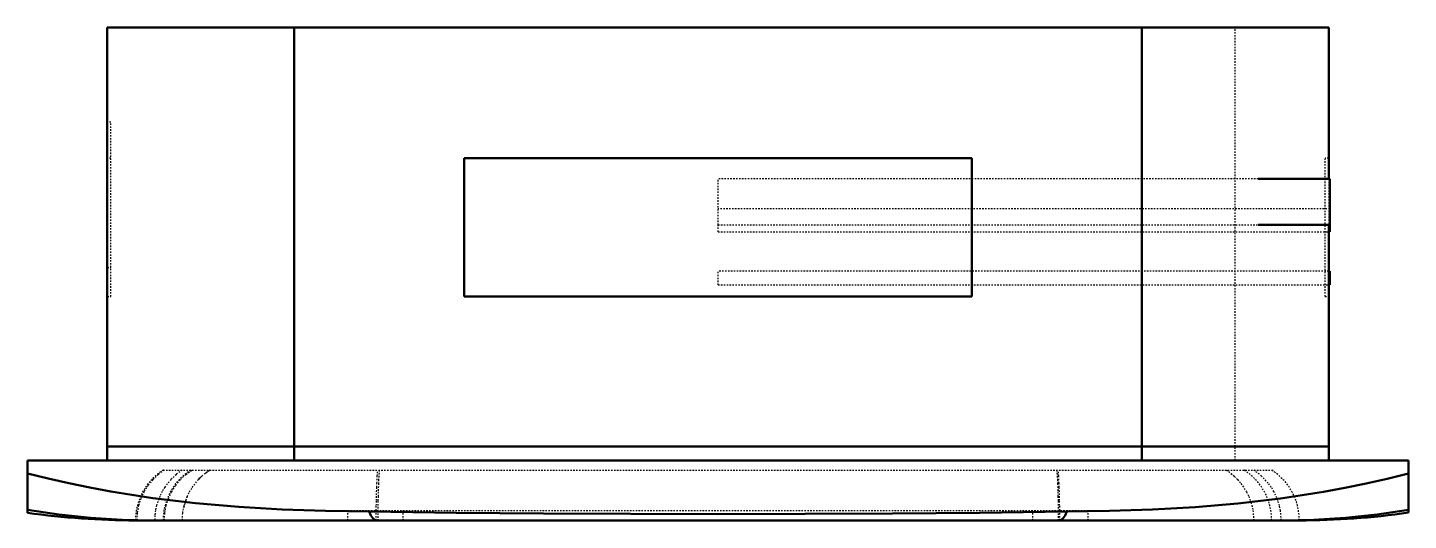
# Model space of a CAD drawing. Header units: millimetres. Extents: x -475 to 475, y -41 to 298.
import ezdxf

# ---------------------------------------------------------------- set-up
doc = ezdxf.new("R2010")
doc.units = ezdxf.units.MM
doc.linetypes.add('Dashed', pattern=[2, 1, -1])
doc.layers.add('AM_0', color=7, linetype='Continuous', lineweight=50)
doc.layers.add('AM_9', color=6, linetype='Dashed', lineweight=25)

# ---------------------------------------------------------------- blocks, each defined once
blk = doc.blocks.new('1_FCA30AAVJU_BYCQ54GEFU_PART7_0_in_FCA30AAVJU_BYCQ54GEFU_0')
at = {"layer": 'AM_0'}
for p, q in [((420.6748, 193.675), (371.475, 193.675)), ((420.6748, 193.675), (420.6748, 161.925)), ((371.475, 161.925), (420.6748, 161.925))]:
    blk.add_line(p, q, dxfattribs=at)
at = {"layer": 'AM_9'}
for p, q in [((0, 161.925), (0, 193.675)), ((371.475, 193.675), (0, 193.675)), ((0, 161.925), (371.475, 161.925))]:
    blk.add_line(p, q, dxfattribs=at)
blk = doc.blocks.new('2_FCA30AAVJU_BYCQ54GEFU_PART6_0_in_FCA30AAVJU_BYCQ54GEFU_0')
at = {"layer": 'AM_0'}
for p, q in [((420.6748, 130.175), (419.89375, 130.175)), ((420.6748, 130.175), (420.6748, 120.65)), ((419.89375, 120.65), (420.6748, 120.65))]:
    blk.add_line(p, q, dxfattribs=at)
at = {"layer": 'AM_9'}
for p, q in [((0, 120.65), (0, 130.175)), ((419.89375, 130.175), (0, 130.175)), ((0, 120.65), (419.89375, 120.65))]:
    blk.add_line(p, q, dxfattribs=at)
blk = doc.blocks.new('3_FCA30AAVJU_BYCQ54GEFU_PART5_0_in_FCA30AAVJU_BYCQ54GEFU_0')
at = {"layer": 'AM_0'}
for p in [(420.6748, 161.925), (419.89375, 157.1625)]:
    blk.add_line(p, (420.6748, 157.1625), dxfattribs=at)
at = {"layer": 'AM_9'}
for p, q in [((420.6748, 173.0375), (0, 173.0375)), ((0, 157.1625), (0, 161.925)), ((0, 157.1625), (419.89375, 157.1625))]:
    blk.add_line(p, q, dxfattribs=at)
blk = doc.blocks.new('4_FCA30AAVJU_BYCQ54GEFU_PART4_0_in_FCA30AAVJU_BYCQ54GEFU_0')
at = {"layer": 'AM_0'}
for p, q in [((-419.89375, 297.65625), (-419.89375, 9.525)), ((-419.89375, 297.65625), (419.89375, 297.65625)), ((-291.30625, 297.65625), (-291.30625, 9.525)), ((291.30625, 297.65625), (291.30625, 9.525)), ((419.89375, 297.65625), (419.89375, 193.675)), ((-174.625, 112.7125), (-174.625, 207.9625)), ((-174.625, 207.9625), (174.625, 207.9625)), ((174.625, 207.9625), (174.625, 112.7125)), ((419.89375, 161.925), (419.89375, 9.525)), ((174.625, 112.7125), (-174.625, 112.7125)), ((419.89375, 9.525), (-419.89375, 9.525))]:
    blk.add_line(p, q, dxfattribs=at)
at = {"layer": 'AM_9'}
for p, q in [((355.6, 9.525), (355.6, 297.65625)), ((-417.35375, 232.5497), (-419.89375, 232.5497)), ((-417.35375, 112.7125), (-417.35375, 232.5497)), ((-417.35375, 207.9625), (-419.89375, 207.9625)), ((417.35375, 112.7125), (417.35375, 207.9625)), ((419.89375, 207.9625), (417.35375, 207.9625)), ((419.89375, 193.675), (419.89375, 161.925)), ((-419.89375, 132.5753), (-417.35375, 132.5753)), ((-419.89375, 112.7125), (-417.35375, 112.7125)), ((417.35375, 112.7125), (419.89375, 112.7125))]:
    blk.add_line(p, q, dxfattribs=at)
blk = doc.blocks.new('5_FCA30AAVJU_BYCQ54GEFU_PART3_0_in_FCA30AAVJU_BYCQ54GEFU_0')
at = {"layer": 'AM_0'}
for p, q in [((-419.89375, 9.525), (419.89375, 9.525)), ((-419.89375, 0), (-419.89375, 9.525)), ((-291.30625, 0), (-291.30625, 9.525)), ((291.30625, 0), (291.30625, 9.525)), ((419.89375, 0), (419.89375, 9.525))]:
    blk.add_line(p, q, dxfattribs=at)
at = {"layer": 'AM_9'}
blk.add_line((355.6, 0), (355.6, 9.525), dxfattribs=at)
blk = doc.blocks.new('6_FCA30AAVJU_BYCQ54GEFU_PART2_0_in_FCA30AAVJU_BYCQ54GEFU_0')
at = {"layer": 'AM_0'}
for p, q in [((-474.66, 0), (474.66, 0)), ((-474.66, -36.03), (-474.66, 0)), ((474.66, -35.92), (474.66, 0)), ((-400.48, -41.28), (399.67, -41.28))]:
    blk.add_line(p, q, dxfattribs=at)
for points in [[(-474.66, -8.92), (-460.5, -12.49), (-446.25, -15.75), (-431.92, -18.71), (-417.53, -21.38), (-388.46, -25.89), (-359.22, -29.38), (-329.51, -31.96), (-299.71, -33.73), (-269.83, -34.78), (-239.92, -35.2)], [(239.92, -35.2), (269.27, -34.79), (298.62, -33.78), (327.99, -32.07), (357.32, -29.57), (386.83, -26.11), (401.55, -24), (416.23, -21.6), (430.92, -18.9), (445.56, -15.9), (460.15, -12.58), (474.66, -8.92)], [(-474.66, -33.98), (-453.15, -37.14), (-431.53, -39.42), (-409.67, -40.8), (-387.78, -41.27), (-387.32, -41.28)], [(-239.92, -35.2), (-238.64, -37.84), (-237.4, -39.73), (-236.18, -40.88), (-235.01, -41.27), (-234.98, -41.28)], [(-239.92, -35.2), (-179.95, -36), (-119.98, -36.54), (-0.03, -36.95), (119.94, -36.54), (179.93, -36), (239.92, -35.2)], [(239.92, -35.2), (238.64, -37.84), (237.4, -39.73), (236.18, -40.88), (235.01, -41.27), (234.98, -41.28)], [(474.66, -33.98), (453.16, -37.14), (431.53, -39.42), (409.69, -40.8), (387.8, -41.27), (387.32, -41.28)]]:
    blk.add_lwpolyline(points, dxfattribs=at)
for centre, start, end in [((-400.48, 486.17), 261.91502, 270), ((399.67, 486.17), 270, 278.1745)]:
    blk.add_arc(centre, 527.45, start, end, dxfattribs=at)
at = {"layer": 'AM_9'}
for p, q in [((-381.5, -6.65), (380.68, -6.65)), ((349.35, -6.65), (349.96, -7.04)), ((-356.16, -12.09), (-357.31, -13.27)), ((-355.72, -11.65), (-356.16, -12.09)), ((-364.9, -24.82), (-365.89, -27.3)), ((-366.66, -29.65), (-367.56, -33.33)), ((254.42, -34.63), (-254.42, -34.63)), ((-254.42, -41.28), (-254.42, -34.63)), ((-216.45, -41.28), (-216.45, -34.63)), ((216.45, -41.28), (216.45, -34.63)), ((254.42, -41.28), (254.42, -34.63))]:
    blk.add_line(p, q, dxfattribs=at)
for points in [[(-380.67, -6.65), (-384.82, -9.68), (-388.57, -13.21), (-391.84, -17.18), (-394.59, -21.53), (-396.78, -26.19), (-398.36, -31.08), (-399.33, -36.14), (-399.65, -41.28)], [(-368.34, -6.65), (-372.41, -9.61), (-376.14, -13.1), (-380.38, -18.42), (-382.2, -21.42), (-383.76, -24.55), (-386, -30.97), (-386.74, -34.39), (-387.18, -37.86), (-387.32, -41.28)], [(-380.67, -41.28), (-380.35, -36.14), (-379.38, -31.08), (-377.8, -26.19), (-375.61, -21.53), (-372.86, -17.18), (-369.59, -13.21), (-365.85, -9.68), (-361.69, -6.65)], [(-352.75, -9.06), (-352.16, -8.61), (-349.35, -6.65)], [(-234.98, -41.28), (-234.95, -34.48), (-234.91, -31.05), (-234.85, -27.69), (-234.69, -21.47), (-234.59, -18.47), (-234.47, -15.64), (-234.22, -10.79), (-233.92, -6.65)], [(-232.92, -6.65), (-233.2, -10.78), (-233.33, -13.24), (-233.45, -15.9), (-233.65, -21.6), (-233.73, -24.75), (-233.8, -28.03), (-233.89, -34.47), (-233.92, -41.28)], [(232.92, -6.65), (233.2, -10.78), (233.33, -13.24), (233.45, -15.9), (233.65, -21.6), (233.73, -24.75), (233.8, -28.03), (233.89, -34.47), (233.92, -41.28)], [(234.98, -41.28), (234.95, -34.48), (234.91, -31.05), (234.85, -27.69), (234.69, -21.47), (234.59, -18.47), (234.47, -15.64), (234.22, -10.79), (233.92, -6.65)], [(352.65, -8.98), (354.78, -10.78), (355.08, -11.06)], [(387.32, -41.28), (386.75, -34.48), (386.03, -31.05), (385.01, -27.69), (382.23, -21.47), (380.41, -18.47), (378.34, -15.64), (373.78, -10.79), (368.34, -6.65)], [(-367.24, -31.86), (-367.09, -31.22), (-364.88, -24.78), (-363.34, -21.63), (-361.53, -18.63), (-357.34, -13.3), (-357.09, -13.04)], [(-357.09, -13.04), (-354.85, -10.84), (-353.36, -9.55)], [(355.08, -11.06), (357.28, -13.24), (359.57, -15.9), (363.32, -21.6), (364.87, -24.75), (366.14, -28.03), (366.45, -28.96)], [(-365.89, -27.3), (-366.14, -28.03), (-366.66, -29.65)], [(-368.34, -41.28), (-368.03, -36.25), (-367.24, -31.86)], [(366.45, -28.96), (367.77, -34.47), (368.34, -41.28)]]:
    blk.add_lwpolyline(points, dxfattribs=at)
for centre, start, end in [((-359.41, -41.28), 122.53057, 180), ((-340.42, -41.28), 122.53057, 180), ((-327.26, -41.28), 122.53057, 136.55924), ((327.26, -41.28), 47.38848, 57.46943), ((339.61, -41.28), 0, 57.46943), ((358.59, -41.28), 360, 57.46943)]:
    blk.add_arc(centre, 41.07, start, end, dxfattribs=at)
blk = doc.blocks.new('7_FCA30AAVJU_BYCQ54GEFU_PART1_0_in_FCA30AAVJU_BYCQ54GEFU_0')
at = {"layer": 'AM_0'}
for p, q in [((-174.625, 207.9625), (174.625, 207.9625)), ((-174.625, 112.7125), (-174.625, 207.9625)), ((174.625, 207.9625), (174.625, 112.7125)), ((174.625, 112.7125), (-174.625, 112.7125))]:
    blk.add_line(p, q, dxfattribs=at)

msp = doc.modelspace()

# ---------------------------------------------------------------- block references
for name in ['4_FCA30AAVJU_BYCQ54GEFU_PART4_0_in_FCA30AAVJU_BYCQ54GEFU_0', '7_FCA30AAVJU_BYCQ54GEFU_PART1_0_in_FCA30AAVJU_BYCQ54GEFU_0', '1_FCA30AAVJU_BYCQ54GEFU_PART7_0_in_FCA30AAVJU_BYCQ54GEFU_0', '3_FCA30AAVJU_BYCQ54GEFU_PART5_0_in_FCA30AAVJU_BYCQ54GEFU_0', '2_FCA30AAVJU_BYCQ54GEFU_PART6_0_in_FCA30AAVJU_BYCQ54GEFU_0', '5_FCA30AAVJU_BYCQ54GEFU_PART3_0_in_FCA30AAVJU_BYCQ54GEFU_0', '6_FCA30AAVJU_BYCQ54GEFU_PART2_0_in_FCA30AAVJU_BYCQ54GEFU_0']:
    msp.add_blockref(name, (0, 0))

doc.saveas('drawing.dxf')
